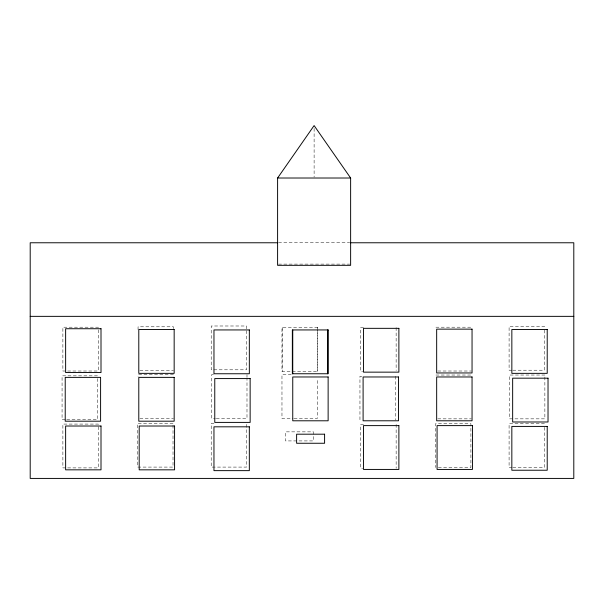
<?xml version="1.0" encoding="UTF-8"?>
<svg xmlns="http://www.w3.org/2000/svg" width="604" height="604" viewBox="0 0 604 604"><rect width="100%" height="100%" fill="white"/><g stroke="black" fill="none" stroke-linecap="round" stroke-linejoin="round"><path stroke-width="0.45" stroke-dasharray="3.02 2.27" d="M278.535 242.77L349.693 242.77M278.535 264.107L349.693 264.107M435.929 327.194L471.309 327.194M363.548 327.602L360.754 327.602L360.754 371.415L362.619 371.415M511.882 370.207L509.096 370.207L509.096 326.394L544.468 326.394L544.468 328.259M512.819 370.207L544.468 370.207L544.468 329.188M139.909 370.614L173.423 370.614M65.67 371.015L62.876 371.015L62.876 327.194L98.248 327.194L98.248 371.015L66.599 371.015M437.794 371.015L471.309 371.015M173.423 374.631L138.052 374.631L138.052 376.496M213.476 374.631L211.619 374.631L211.619 418.451L215.341 418.451M291.279 374.631L281.97 374.631L281.97 418.451L293.136 418.451M435.929 375.031L471.309 375.031M97.448 375.839L62.069 375.839L62.069 419.652L65.798 419.652M361.811 376.239L359.954 376.239L359.954 420.059L361.811 420.059M139.909 418.451L173.423 418.451M216.27 418.451L246.991 418.451L246.991 378.361M294.072 418.451L317.342 418.451L317.342 378.361M437.794 418.851L471.309 418.851M66.727 419.652L97.448 419.652L97.448 376.768M214.005 423.276L211.211 423.276L211.211 467.088L246.583 467.088L246.583 423.276M544.468 423.676L509.089 423.676L509.089 467.496L511.882 467.496M363.555 424.476L360.762 424.476L360.762 468.296L362.627 468.296M296.692 440.92L285.503 440.92L285.503 431.852L313.476 431.852L313.476 440.92L297.629 440.92M438.323 467.496L470.901 467.496L470.901 423.676L435.529 423.676L435.529 467.496M512.819 467.496L544.468 467.496L544.468 425.541M65.677 467.896L62.884 467.896L62.884 424.076L98.256 424.076L98.256 467.896L66.606 467.896M396.133 327.602L396.133 370.486M396.141 424.476L396.141 468.296M395.326 376.239L395.326 420.059M317.342 327.602L317.342 371.415M314.11 128.388L314.11 177.078M282.37 327.602L282.37 371.415M246.991 374.631L246.991 377.432M246.583 328.787L246.583 325.994L211.211 325.994L211.211 369.807L246.583 369.807L246.583 329.716M173.423 328.659L173.423 326.794L138.052 326.794L138.052 329.595M317.749 327.602L281.97 327.602L281.97 371.415L317.749 371.415L317.749 327.602M544.868 375.031L509.497 375.031L509.497 418.851L544.868 418.851L544.868 375.031M173.023 423.276L137.644 423.276L137.644 467.088L173.023 467.088L173.023 423.276"/><path stroke-width="0.91" d="M277.598 178.014L314.11 125.579L350.63 178.014L350.63 265.322L277.598 265.322L277.598 178.014L350.63 178.014M277.598 242.77L30.2 242.77L30.2 478.421L573.8 478.421L573.8 242.77L350.63 242.77M30.2 316.353L573.8 316.353M327.723 329.943L327.723 373.755M292.751 329.943L292.751 373.755M398.882 328.334L363.51 328.334L363.51 372.147L398.882 372.147L398.882 328.334M101.004 328.735L65.632 328.735L65.632 372.547L101.004 372.547L101.004 328.735M472.049 329.135L436.669 329.135L436.669 372.955L472.049 372.955L472.049 329.135M174.163 329.535L138.792 329.535L138.792 373.355L174.163 373.355L174.163 329.535M547.216 329.535L511.845 329.535L511.845 373.355L547.216 373.355L547.216 329.535M249.339 329.943L213.967 329.943L213.967 373.755L249.339 373.755L249.339 329.943M328.131 329.943L292.351 329.943L292.351 373.755L328.131 373.755L328.131 329.943M328.131 376.971L292.751 376.971L292.751 420.792L328.131 420.792L328.131 376.971M398.481 376.971L363.102 376.971L363.102 420.792L398.481 420.792L398.481 376.971M472.049 376.971L436.669 376.971L436.669 420.792L472.049 420.792L472.049 376.971M100.596 377.372L65.224 377.372L65.224 421.192L100.596 421.192L100.596 377.372M174.163 377.372L138.792 377.372L138.792 421.192L174.163 421.192L174.163 377.372M548.024 378.179L512.653 378.179L512.653 421.992L548.024 421.992L548.024 378.179M250.147 378.58L214.767 378.58L214.767 422.4L250.147 422.4L250.147 378.58M398.882 425.616L363.51 425.616L363.51 469.429L398.882 469.429L398.882 425.616M472.449 425.616L437.077 425.616L437.077 469.429L472.449 469.429L472.449 425.616M101.004 426.016L65.632 426.016L65.632 469.836L101.004 469.836L101.004 426.016M174.571 426.016L139.192 426.016L139.192 469.836L174.571 469.836L174.571 426.016M547.216 426.416L511.837 426.416L511.837 470.237L547.216 470.237L547.216 426.416M249.331 426.817L213.959 426.817L213.959 470.637L249.331 470.637L249.331 426.817M324.59 434.193L296.617 434.193L296.617 443.261L324.59 443.261L324.59 434.193"/></g></svg>
